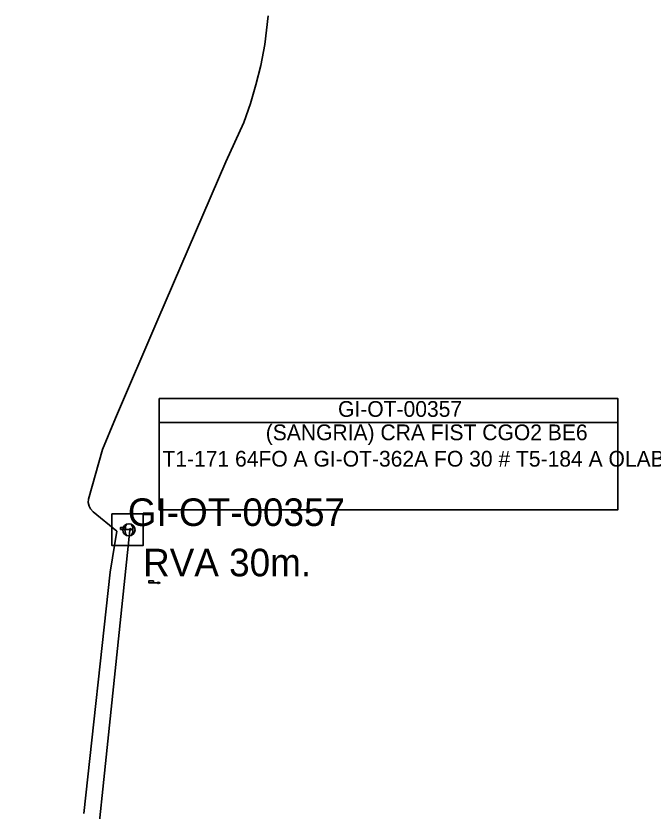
# Model space of a CAD drawing. Extents: x 563164 to 564849, y 4765050 to 4766444.
# Drawn here: x 563930 to 564092.1, y 4766242.1 to 4766444.3 of the extents above; entities that cross this region are included whole.
import ezdxf

# ---------------------------------------------------------------- set-up
doc = ezdxf.new("R2010")
doc.units = 0
for name, color, linetype in [('45 Cables y textos existentes - Lehendik dauden kableak eta testuak', 7, 'Continuous'), ('46 Cables y textos proyectados - Proiektatutako kableak eta testuak', 7, 'Continuous'), ('48 Elementos de Red existentes - Lehendik dauden sareko elementuak', 7, 'Continuous'), ('49 Elementos de Red Proyectados - Proiektuan dauden sareko elementuak', 7, 'Continuous'), ('60 Arquetas y armarios existentes - Lehendik dauden kutxatilak eta armairuak', 7, 'Continuous'), ('Default', 7, 'Continuous'), ('Nivel 52', 7, 'Continuous')]:
    doc.layers.add(name, color=color, linetype=linetype)

# ---------------------------------------------------------------- blocks, each defined once
blk = doc.blocks.new('OCA99E38')
at = {"layer": '60 Arquetas y armarios existentes - Lehendik dauden kutxatilak eta armairuak'}
blk.add_lwpolyline([(-4, 4), (4, 4), (4, -4), (-4, -4), (-4, 4)], dxfattribs=at)
blk = doc.blocks.new('TFFFRE')
at = {"layer": '48 Elementos de Red existentes - Lehendik dauden sareko elementuak'}
for p, q in [((0, 0), (1.38, 0)), ((1.17, 0.19), (1.16, -0.2)), ((1.7, -0.01), (1.17, 0.19)), ((1.16, -0.2), (1.7, -0.01))]:
    blk.add_line(p, q, dxfattribs=at)
for points in [[(0, 0.49), (-1.2, 0.49), (-1.2, 0), (0, 0), (0, 0.49)], [(1.7, -0.01), (1.17, 0.19), (1.16, -0.2), (1.7, -0.01)]]:
    blk.add_lwpolyline(points, dxfattribs=at)
blk = doc.blocks.new('TFFFRE1')
at = {"layer": '48 Elementos de Red existentes - Lehendik dauden sareko elementuak'}
for p, q in [((0, 0), (1.38, 0)), ((1.17, 0.19), (1.16, -0.2)), ((1.7, -0.01), (1.17, 0.19)), ((1.16, -0.2), (1.7, -0.01))]:
    blk.add_line(p, q, dxfattribs=at)
for points in [[(0, 0.49), (-1.2, 0.49), (-1.2, 0), (0, 0), (0, 0.49)], [(1.7, -0.01), (1.17, 0.19), (1.16, -0.2), (1.7, -0.01)]]:
    blk.add_lwpolyline(points, dxfattribs=at)

msp = doc.modelspace()

# ---------------------------------------------------------------- linework, layer by layer
at = {"layer": '45 Cables y textos existentes - Lehendik dauden kableak eta testuak'}
msp.add_lwpolyline([(563994.06, 4766444.25), (563993.26, 4766436.98), (563992.18, 4766431.7), (563990.98, 4766426.73), (563989.63, 4766422.01), (563987.88, 4766417.23), (563983.33, 4766407.25), (563966.04, 4766367.21), (563955.3, 4766342.11), (563952.03, 4766334.18), (563948.47, 4766321.54), (563948.41, 4766320.71), (563948.61, 4766319.77), (563948.99, 4766319.15), (563949.63, 4766318.37), (563955.61, 4766313.44), (563953.97, 4766303.07), (563947.27, 4766241.79)], dxfattribs=at)
msp.add_circle((563958.71, 4766313.78), 1.56, dxfattribs=at)
for centre, start, end in [((563960.27, 4766313.78), 145.0533, 214.9467), ((563957.15, 4766313.78), 325.0533, 34.9467)]:
    msp.add_arc(centre, 2.56, start, end, dxfattribs=at)
at = {"layer": '46 Cables y textos proyectados - Proiektatutako kableak eta testuak'}
msp.add_line((563966.41, 4766341.03), (564082.84, 4766341.03), dxfattribs=at)
msp.add_lwpolyline([(563958.98, 4766313.7), (563930.02, 4766036.12)], dxfattribs=at)
at = {"layer": 'Default'}
msp.add_lwpolyline([(563966.41, 4766347.14), (564082.84, 4766347.14), (564082.84, 4766318.82), (563966.41, 4766318.82), (563966.41, 4766347.14)], dxfattribs=at)

# ---------------------------------------------------------------- block references
for name, p in [('OCA99E38', (563958.36, 4766313.81)), ('TFFFRE', (563957.82, 4766313.9)), ('TFFFRE1', (563964.96, 4766300.33))]:
    msp.add_blockref(name, p)

# ---------------------------------------------------------------- texts
at = {"layer": '48 Elementos de Red existentes - Lehendik dauden sareko elementuak'}
msp.add_text('RVA 30m.', height=7, dxfattribs=at).set_placement((563962.32, 4766301.98))
at = {"layer": '49 Elementos de Red Proyectados - Proiektuan dauden sareko elementuak'}
for s, p in [('GI-OT-00357', (564011.82, 4766342.47)), ('(SANGRIA) CRA FIST CGO2 BE6', (563993.46, 4766336.53))]:
    msp.add_text(s, height=4, dxfattribs=at).set_placement(p)
at = {"layer": '60 Arquetas y armarios existentes - Lehendik dauden kutxatilak eta armairuak'}
msp.add_text('GI-OT-00357', height=7, dxfattribs=at).set_placement((563958.44, 4766314.76))
at = {"layer": 'Nivel 52'}
msp.add_text('T1-171 64FO A GI-OT-362A FO 30 # T5-184 A OLAB-00005 FO 1', height=4, dxfattribs=at).set_placement((563967.23, 4766329.83))

doc.saveas('drawing.dxf')
